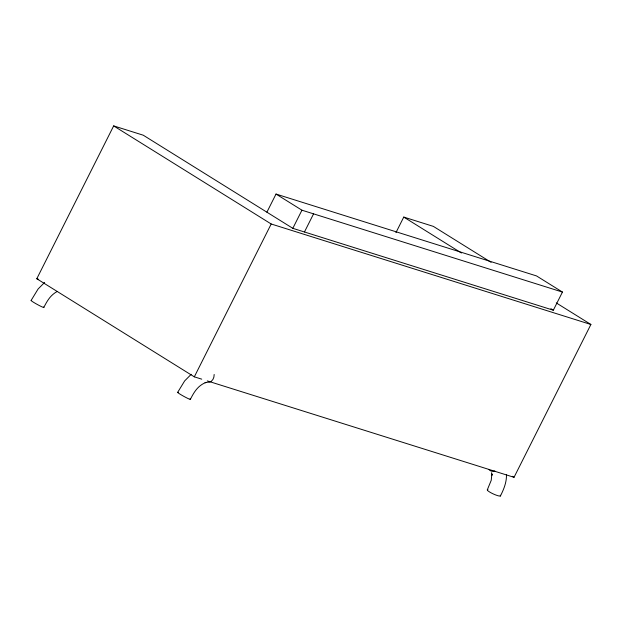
<?xml version="1.0" encoding="UTF-8"?>
<svg xmlns="http://www.w3.org/2000/svg" width="622" height="622" viewBox="0 0 622 622"><rect width="100%" height="100%" fill="white"/><g stroke="black" fill="none" stroke-linecap="round" stroke-linejoin="round"><path stroke-width="0.93" d="M506.44 474.578C506.751 482.167 503.766 489.374 500.415 496.014M487.368 489.701L491.248 480.246L491.854 474.026L492.041 475.208L491.598 472.689M201.738 379.163L194.321 376.839L36.791 278.749L113.663 125.901L143.262 135.207L292.822 228.328L553.323 310.207L562.443 292.068L536.522 275.927L276.02 194.056L266.9 212.188M194.321 376.839L271.192 223.99L590.9 324.474L514.029 477.315L207.297 380.913M292.822 228.328L301.942 210.197L562.443 292.068M304.453 231.983L313.574 213.851M395.95 232.62L403.764 217.078L433.371 226.385L491.1 262.328M31.139 300.403L38.097 289.005L44.628 282.427M43.789 307.493C47.28 300.706 50.296 295.372 57.022 291.547M177.698 392.303L184.656 380.913L191.195 374.327M190.355 399.394C194.08 391.969 198.021 385.438 206.24 382.328L205.035 382.709L207.429 382.242A7.301 5.582 -86.6 0 0 214.162 374.46M36.791 278.749L38.642 279.325M556.262 302.906L590.9 324.474M403.764 217.078L461.462 253.006M550.89 308.691L553.323 310.207M276.02 194.056L301.942 210.197M113.663 125.901L271.192 223.99M512.38 476.289L514.029 477.315M43.439 306.988A7.301 0.536 28.8 0 1 37.304 304.477A7.301 0.536 28.8 0 1 31.613 300.512M190.005 398.889A7.301 0.536 28.8 0 1 183.863 396.377A7.301 0.536 28.8 0 1 178.18 392.412M494.871 470.978A7.301 5.87 -57.3 0 1 489.047 469.579M500.205 495.221A7.301 1.236 24.6 0 1 493.417 494A7.301 1.236 24.6 0 1 487.936 489.623"/></g></svg>
